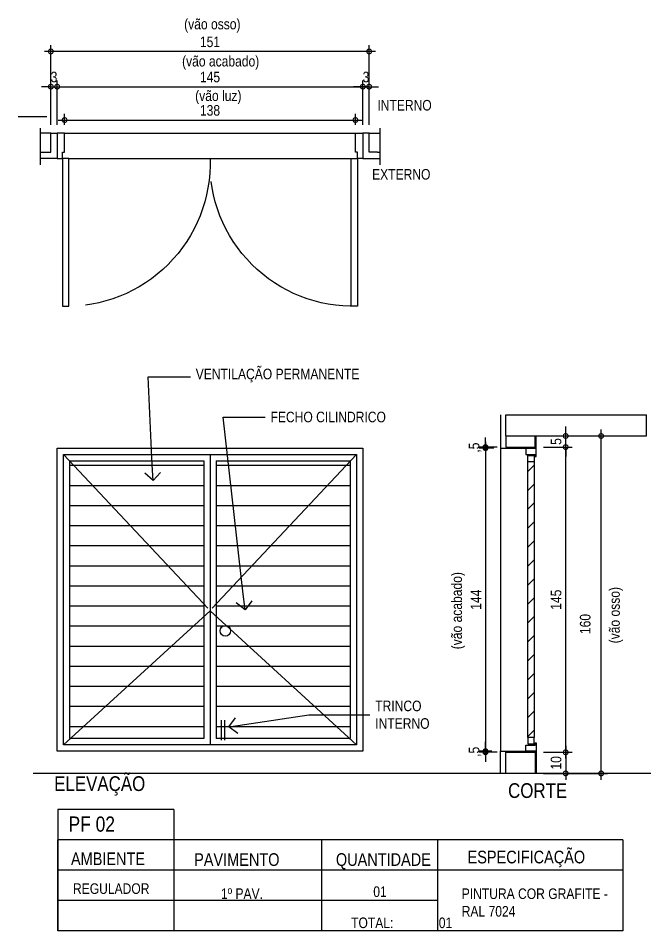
# Model space of a CAD drawing. Header units: metres. Extents: x -0.2 to 45.9, y -54 to 5.7.
# Drawn here: x 3.509 to 6.51, y 0.005 to 4.332 of the extents above; entities that cross this region are included whole.
import ezdxf
from ezdxf import colors
from ezdxf.entities.mleader import LeaderData, LeaderLine
from ezdxf.math import Vec2, Vec3

# ---------------------------------------------------------------- set-up
doc = ezdxf.new("R2010")
doc.units = ezdxf.units.M
doc.header["$PDMODE"] = 35
doc.linetypes.add('DASHEDX2', pattern=[1.5, 1, -0.5])
for name, color, linetype in [('AR-CAIXILHO', 1, 'Continuous'), ('ARQ-ALV ACAB', 4, 'Continuous'), ('ARQ-ALV OSSO', 5, 'Continuous'), ('ARQ-ALV-ACAB', 1, 'Continuous'), ('ARQ-AUX', 7, 'Continuous'), ('ARQ-AUX1', 1, 'Continuous'), ('ARQ-AUX2', 2, 'Continuous'), ('ARQ-CAX', 1, 'Continuous'), ('ARQ-CAX @ 1', 1, 'Continuous'), ('ARQ-DIM', 2, 'Continuous'), ('ARQ-ENCH', 1, 'Continuous'), ('ARQ-EST', 2, 'Continuous'), ('ARQ-PRJ', 7, 'DASHEDX2'), ('ARQ-SIM', 1, 'Continuous'), ('ARQ-TXT', 2, 'Continuous'), ('ES-CORTE', 2, 'Continuous')]:
    doc.layers.add(name, color=color, linetype=linetype)
doc.styles.add('Adesa', font='ARIALN.TTF')
doc.styles.get("Standard").update_dxf_attribs({"font": 'arial.ttf'})
doc.dimstyles.new('ADESA 1-0025', dxfattribs={"dimtxt": 0.05, "dimasz": 0.045, "dimexe": 0.03, "dimexo": 0.04, "dimgap": 0.02, "dimtad": 1, "dimtoh": 1, "dimdec": 0, "dimlfac": 100, "dimzin": 4, "dimtxsty": 'Adesa', "dimblk": 'DOTSMALL', "dimcen": 1, "dimdle": 0.03, "dimclrd": 1, "dimclre": 1, "dimclrt": 256, "dimazin": 1, "dimtm": 1e-09, "dimtfac": 1, "dimtdec": 0, "dimtix": 1, "dimtmove": 2, "dimatfit": 0, "dimldrblk": 'DOTSMALL', "dimfxl": 0.8, "dimtvp": 2, "dimtolj": 1, "dimtzin": 0, "dimarcsym": 0})

# ---------------------------------------------------------------- blocks, each defined once
blk = doc.blocks.new('*U39')
for points in [[(0, -0.17), (0.025, -0.17), (0.025, -0.14), (0.035, -0.14), (0.035, -0.05), (0, -0.05), (0, -0.17)], [(1.45, -0.17), (1.425, -0.17), (1.425, -0.14), (1.415, -0.14), (1.415, -0.05), (1.45, -0.05), (1.45, -0.17)], [(0.025, -0.17), (0.025, -0.87), (0.055, -0.87), (0.055, -0.17)], [(1.425, -0.17), (1.425, -0.8702), (1.395, -0.8702), (1.395, -0.17)]]:
    blk.add_lwpolyline(points, close=True)
at = {"layer": 'ARQ-PRJ'}
for centre, start, end in [((0.0473, -0.1926), 268.1178, 1.9074), ((1.4027, -0.1926), 178.0926, 271.8822)]:
    blk.add_arc(centre, 0.6781, start, end, dxfattribs=at)
blk = doc.blocks.new('_DotSmall')
at = {"color": 0, "linetype": 'ByBlock', "const_width": 0.5}
blk.add_lwpolyline([(-0.0625, 0, 1), (0.0625, 0, 1)], format="xyb", close=True, dxfattribs=at)
blk = doc.blocks.new('*D29')
at = {"layer": 'ARQ-DIM', "color": 1, "lineweight": -2, "transparency": 16777216}
for p, q in [((6.2742, 0.7212), (6.2742, 2.3812)), ((5.9513, 2.3512), (6.3042, 2.3512)), ((6.0113, 0.7512), (6.3042, 0.7512))]:
    blk.add_line(p, q, dxfattribs=at)
at = {"layer": 'Defpoints', "color": 0, "transparency": 16777216}
for p in [(5.9113, 2.3512), (6.2742, 2.3512), (5.9713, 0.7512)]:
    blk.add_point(p, dxfattribs=at)
at = {"layer": 'ARQ-DIM', "color": 1, "lineweight": -2, "transparency": 16777216, "xscale": 0.045, "yscale": 0.045, "zscale": 0.045}
for p, rotation in [((6.2742, 2.3512), 90), ((6.2742, 0.7512), 270)]:
    blk.add_blockref('_DotSmall', p, dxfattribs=dict(at, rotation=rotation))
at = {"layer": 'ARQ-DIM', "transparency": 16777216, "insert": (6.1989, 1.4595), "char_height": 0.05, "attachment_point": 5, "rotation": 90, "style": 'Adesa'}
blk.add_mtext('\\A1;160', dxfattribs=at)
blk = doc.blocks.new('*D30')
at = {"layer": 'ARQ-DIM', "color": 1, "lineweight": -2, "transparency": 16777216}
for p, q in [((5.7256, 2.2984), (5.7256, 2.3434)), ((5.7813, 2.2984), (5.6956, 2.2984)), ((5.7563, 2.2934), (5.6956, 2.2934)), ((5.7256, 2.2984), (5.7256, 2.2934)), ((5.7256, 2.2934), (5.7256, 2.2484))]:
    blk.add_line(p, q, dxfattribs=at)
at = {"layer": 'Defpoints', "color": 0, "transparency": 16777216}
for p in [(5.7256, 2.2934), (5.7963, 2.2934), (5.8213, 2.2984)]:
    blk.add_point(p, dxfattribs=at)
at = {"layer": 'ARQ-DIM', "color": 1, "lineweight": -2, "transparency": 16777216, "xscale": 0.045, "yscale": 0.045, "zscale": 0.045}
for p, rotation in [((5.7256, 2.2984), 270), ((5.7256, 2.2934), 90)]:
    blk.add_blockref('_DotSmall', p, dxfattribs=dict(at, rotation=rotation))
at = {"layer": 'ARQ-DIM', "transparency": 16777216, "insert": (5.6757, 2.2959), "char_height": 0.05, "attachment_point": 5, "rotation": 90, "style": 'Adesa'}
blk.add_mtext('\\A1;,5', dxfattribs=at)
blk = doc.blocks.new('*D31')
at = {"layer": 'ARQ-DIM', "color": 1, "lineweight": -2, "transparency": 16777216}
for p, q in [((5.7256, 2.3234), (5.7256, 0.8262)), ((5.7656, 2.2934), (5.7556, 2.2934)), ((5.7563, 0.8562), (5.6956, 0.8562))]:
    blk.add_line(p, q, dxfattribs=at)
at = {"layer": 'Defpoints', "color": 0, "transparency": 16777216}
for p in [(5.7256, 2.2934), (5.7256, 0.8562), (5.7963, 0.8562)]:
    blk.add_point(p, dxfattribs=at)
at = {"layer": 'ARQ-DIM', "color": 1, "lineweight": -2, "transparency": 16777216, "xscale": 0.045, "yscale": 0.045, "zscale": 0.045}
for p, rotation in [((5.7256, 2.2934), 90), ((5.7256, 0.8562), 270)]:
    blk.add_blockref('_DotSmall', p, dxfattribs=dict(at, rotation=rotation))
at = {"layer": 'ARQ-DIM', "transparency": 16777216, "insert": (5.6805, 1.5748), "char_height": 0.05, "attachment_point": 5, "rotation": 90, "style": 'Adesa'}
blk.add_mtext('\\A1;144', dxfattribs=at)
blk = doc.blocks.new('*D34')
at = {"layer": 'ARQ-DIM', "color": 1, "lineweight": -2, "transparency": 16777216}
for p, q in [((5.7256, 0.8562), (5.7256, 0.9012)), ((5.7563, 0.8562), (5.6956, 0.8562)), ((5.7813, 0.8512), (5.6956, 0.8512)), ((5.7256, 0.8562), (5.7256, 0.8512)), ((5.7256, 0.8512), (5.7256, 0.8062))]:
    blk.add_line(p, q, dxfattribs=at)
at = {"layer": 'Defpoints', "color": 0, "transparency": 16777216}
for p in [(5.7256, 0.8512), (5.7963, 0.8562), (5.8213, 0.8512)]:
    blk.add_point(p, dxfattribs=at)
at = {"layer": 'ARQ-DIM', "color": 1, "lineweight": -2, "transparency": 16777216, "xscale": 0.045, "yscale": 0.045, "zscale": 0.045}
for p, rotation in [((5.7256, 0.8562), 270), ((5.7256, 0.8512), 90)]:
    blk.add_blockref('_DotSmall', p, dxfattribs=dict(at, rotation=rotation))
at = {"layer": 'ARQ-DIM', "transparency": 16777216, "insert": (5.6757, 0.8537), "char_height": 0.05, "attachment_point": 5, "rotation": 90, "style": 'Adesa'}
blk.add_mtext('\\A1;,5', dxfattribs=at)
blk = doc.blocks.new('*D35')
at = {"layer": 'ARQ-DIM', "color": 1, "lineweight": -2, "transparency": 16777216}
for p, q in [((6.106, 0.8812), (6.106, 0.7212)), ((6.0013, 0.8512), (6.136, 0.8512)), ((6.0013, 0.7512), (6.136, 0.7512))]:
    blk.add_line(p, q, dxfattribs=at)
at = {"layer": 'Defpoints', "color": 0, "transparency": 16777216}
for p in [(5.9613, 0.8512), (5.9613, 0.7512), (6.106, 0.7512)]:
    blk.add_point(p, dxfattribs=at)
at = {"layer": 'ARQ-DIM', "color": 1, "lineweight": -2, "transparency": 16777216, "xscale": 0.045, "yscale": 0.045, "zscale": 0.045}
for p, rotation in [((6.106, 0.8512), 90), ((6.106, 0.7512), 270)]:
    blk.add_blockref('_DotSmall', p, dxfattribs=dict(at, rotation=rotation))
at = {"layer": 'ARQ-DIM', "transparency": 16777216, "insert": (6.0605, 0.8012), "char_height": 0.05, "attachment_point": 5, "rotation": 90, "style": 'Adesa'}
blk.add_mtext('\\A1;10', dxfattribs=at)
blk = doc.blocks.new('*D32')
at = {"layer": 'ARQ-DIM', "color": 1, "lineweight": -2, "transparency": 16777216}
for p, q in [((6.0013, 2.2984), (6.136, 2.2984)), ((6.106, 0.8212), (6.106, 2.3284)), ((6.0013, 0.8512), (6.136, 0.8512))]:
    blk.add_line(p, q, dxfattribs=at)
at = {"layer": 'Defpoints', "color": 0, "transparency": 16777216}
for p in [(5.9613, 2.2984), (6.106, 2.2984), (5.9613, 0.8512)]:
    blk.add_point(p, dxfattribs=at)
at = {"layer": 'ARQ-DIM', "color": 1, "lineweight": -2, "transparency": 16777216, "xscale": 0.045, "yscale": 0.045, "zscale": 0.045}
for p, rotation in [((6.106, 2.2984), 90), ((6.106, 0.8512), 270)]:
    blk.add_blockref('_DotSmall', p, dxfattribs=dict(at, rotation=rotation))
at = {"layer": 'ARQ-DIM', "transparency": 16777216, "insert": (6.0605, 1.5748), "char_height": 0.05, "attachment_point": 5, "rotation": 90, "style": 'Adesa'}
blk.add_mtext('\\A1;145', dxfattribs=at)
blk = doc.blocks.new('*D33')
at = {"layer": 'ARQ-DIM', "color": 1, "lineweight": -2, "transparency": 16777216}
for p, q in [((6.106, 2.3512), (6.106, 2.3962)), ((6.106, 2.2984), (6.106, 2.3512)), ((6.1087, 2.3512), (6.136, 2.3512)), ((6.106, 2.2984), (6.106, 2.2534)), ((6.1087, 2.2984), (6.136, 2.2984))]:
    blk.add_line(p, q, dxfattribs=at)
at = {"layer": 'Defpoints', "color": 0, "transparency": 16777216}
for p in [(6.0687, 2.3512), (6.106, 2.3512), (6.0687, 2.2984)]:
    blk.add_point(p, dxfattribs=at)
at = {"layer": 'ARQ-DIM', "color": 1, "lineweight": -2, "transparency": 16777216, "xscale": 0.045, "yscale": 0.045, "zscale": 0.045}
for p, rotation in [((6.106, 2.3512), 270), ((6.106, 2.2984), 90)]:
    blk.add_blockref('_DotSmall', p, dxfattribs=dict(at, rotation=rotation))
at = {"layer": 'ARQ-DIM', "transparency": 16777216, "insert": (6.0606, 2.3248), "char_height": 0.05, "attachment_point": 5, "rotation": 90, "style": 'Adesa'}
blk.add_mtext('\\A1;5', dxfattribs=at)
blk = doc.blocks.new('_Open90')
at = {"color": 0, "linetype": 'ByBlock', "lineweight": -2}
for p, q in [((0, 0), (-1, 0)), ((-0.5, 0.5), (0, 0)), ((0, 0), (-0.5, -0.5))]:
    blk.add_line(p, q, dxfattribs=at)
blk = doc.blocks.new('*D36')
at = {"layer": 'ARQ-DIM', "color": 1, "lineweight": -2, "transparency": 16777216}
for p, q in [((3.7287, 3.827), (3.7287, 3.8793)), ((5.1087, 3.827), (5.1087, 3.8793)), ((3.6987, 3.8493), (5.1387, 3.8493))]:
    blk.add_line(p, q, dxfattribs=at)
at = {"layer": 'Defpoints', "color": 0, "transparency": 16777216}
for p in [(5.1087, 3.8493), (3.7287, 3.787), (5.1087, 3.787)]:
    blk.add_point(p, dxfattribs=at)
at = {"layer": 'ARQ-DIM', "color": 1, "lineweight": -2, "transparency": 16777216, "xscale": 0.045, "yscale": 0.045, "zscale": 0.045, "rotation": 180}
blk.add_blockref('_DotSmall', (3.7287, 3.8493), dxfattribs=at)
at = {"layer": 'ARQ-DIM', "color": 1, "lineweight": -2, "transparency": 16777216, "xscale": 0.045, "yscale": 0.045, "zscale": 0.045}
blk.add_blockref('_DotSmall', (5.1087, 3.8493), dxfattribs=at)
at = {"layer": 'ARQ-DIM', "transparency": 16777216, "insert": (4.4187, 3.8948), "char_height": 0.05, "attachment_point": 5, "style": 'Adesa'}
blk.add_mtext('\\A1;138', dxfattribs=at)
blk = doc.blocks.new('*D37')
at = {"layer": 'ARQ-DIM', "color": 1, "lineweight": -2, "transparency": 16777216}
for p, q in [((3.6637, 3.827), (3.6637, 4.0375)), ((3.6937, 3.827), (3.6937, 4.0375)), ((3.6637, 4.0075), (3.6187, 4.0075)), ((3.6637, 4.0075), (3.6937, 4.0075)), ((3.6937, 4.0075), (3.7387, 4.0075))]:
    blk.add_line(p, q, dxfattribs=at)
at = {"layer": 'Defpoints', "color": 0, "transparency": 16777216}
for p in [(3.6937, 4.0075), (3.6637, 3.787), (3.6937, 3.787)]:
    blk.add_point(p, dxfattribs=at)
at = {"layer": 'ARQ-DIM', "color": 1, "lineweight": -2, "transparency": 16777216, "xscale": 0.045, "yscale": 0.045, "zscale": 0.045}
blk.add_blockref('_DotSmall', (3.6637, 4.0075), dxfattribs=at)
at = {"layer": 'ARQ-DIM', "color": 1, "lineweight": -2, "transparency": 16777216, "xscale": 0.045, "yscale": 0.045, "zscale": 0.045, "rotation": 180}
blk.add_blockref('_DotSmall', (3.6937, 4.0075), dxfattribs=at)
at = {"layer": 'ARQ-DIM', "transparency": 16777216, "insert": (3.6787, 4.053), "char_height": 0.05, "attachment_point": 5, "style": 'Adesa'}
blk.add_mtext('\\A1;3', dxfattribs=at)
blk = doc.blocks.new('*D27')
at = {"layer": 'ARQ-DIM', "color": 1, "lineweight": -2, "transparency": 16777216}
for p, q in [((3.6937, 3.827), (3.6937, 4.0375)), ((5.1437, 3.827), (5.1437, 4.0375)), ((3.6637, 4.0075), (5.1737, 4.0075))]:
    blk.add_line(p, q, dxfattribs=at)
at = {"layer": 'Defpoints', "color": 0, "transparency": 16777216}
for p in [(5.1437, 4.0075), (3.6937, 3.787), (5.1437, 3.787)]:
    blk.add_point(p, dxfattribs=at)
at = {"layer": 'ARQ-DIM', "color": 1, "lineweight": -2, "transparency": 16777216, "xscale": 0.045, "yscale": 0.045, "zscale": 0.045, "rotation": 180}
blk.add_blockref('_DotSmall', (3.6937, 4.0075), dxfattribs=at)
at = {"layer": 'ARQ-DIM', "color": 1, "lineweight": -2, "transparency": 16777216, "xscale": 0.045, "yscale": 0.045, "zscale": 0.045}
blk.add_blockref('_DotSmall', (5.1437, 4.0075), dxfattribs=at)
at = {"layer": 'ARQ-DIM', "transparency": 16777216, "insert": (4.4187, 4.053), "char_height": 0.05, "attachment_point": 5, "style": 'Adesa'}
blk.add_mtext('\\A1;145', dxfattribs=at)
blk = doc.blocks.new('*D38')
at = {"layer": 'ARQ-DIM', "color": 1, "lineweight": -2, "transparency": 16777216}
for p, q in [((5.1437, 3.827), (5.1437, 4.0375)), ((5.1737, 3.827), (5.1737, 4.0375)), ((5.1437, 4.0075), (5.0987, 4.0075)), ((5.1737, 4.0075), (5.1437, 4.0075)), ((5.1737, 4.0075), (5.2187, 4.0075))]:
    blk.add_line(p, q, dxfattribs=at)
at = {"layer": 'Defpoints', "color": 0, "transparency": 16777216}
for p in [(5.1437, 4.0075), (5.1437, 3.787), (5.1737, 3.787)]:
    blk.add_point(p, dxfattribs=at)
at = {"layer": 'ARQ-DIM', "color": 1, "lineweight": -2, "transparency": 16777216, "xscale": 0.045, "yscale": 0.045, "zscale": 0.045}
blk.add_blockref('_DotSmall', (5.1437, 4.0075), dxfattribs=at)
at = {"layer": 'ARQ-DIM', "color": 1, "lineweight": -2, "transparency": 16777216, "xscale": 0.045, "yscale": 0.045, "zscale": 0.045, "rotation": 180}
blk.add_blockref('_DotSmall', (5.1737, 4.0075), dxfattribs=at)
at = {"layer": 'ARQ-DIM', "transparency": 16777216, "insert": (5.1587, 4.053), "char_height": 0.05, "attachment_point": 5, "style": 'Adesa'}
blk.add_mtext('\\A1;3', dxfattribs=at)
blk = doc.blocks.new('*D28')
at = {"layer": 'ARQ-DIM', "color": 1, "lineweight": -2, "transparency": 16777216}
for p, q in [((3.6637, 3.9362), (3.6637, 4.2044)), ((5.1737, 3.9362), (5.1737, 4.2044)), ((5.2037, 4.1744), (3.6337, 4.1744))]:
    blk.add_line(p, q, dxfattribs=at)
at = {"layer": 'Defpoints', "color": 0, "transparency": 16777216}
for p in [(3.6637, 4.1744), (3.6637, 3.8962), (5.1737, 3.8962)]:
    blk.add_point(p, dxfattribs=at)
at = {"layer": 'ARQ-DIM', "color": 1, "lineweight": -2, "transparency": 16777216, "xscale": 0.045, "yscale": 0.045, "zscale": 0.045, "rotation": 180}
blk.add_blockref('_DotSmall', (3.6637, 4.1744), dxfattribs=at)
at = {"layer": 'ARQ-DIM', "color": 1, "lineweight": -2, "transparency": 16777216, "xscale": 0.045, "yscale": 0.045, "zscale": 0.045}
blk.add_blockref('_DotSmall', (5.1737, 4.1744), dxfattribs=at)
at = {"layer": 'ARQ-DIM', "transparency": 16777216, "insert": (4.4187, 4.2199), "char_height": 0.05, "attachment_point": 5, "style": 'Adesa'}
blk.add_mtext('\\A1;151', dxfattribs=at)

msp = doc.modelspace()

# ---------------------------------------------------------------- hatches: boundary and pattern name
at = {"layer": 'ARQ-AUX'}
h = msp.add_hatch(dxfattribs=at)
h.set_pattern_fill('LINE', color=256, scale=0.03)
h.set_pattern_definition([(0, (-27.99288, -28.26781), (0, 0.09525), [])])
h.paths.add_polyline_path([(5.0837, 2.2334), (4.4487, 2.2334), (4.4487, 0.9162), (5.0837, 0.9162)])
h.paths.add_polyline_path([(4.3887, 2.2334), (3.7537, 2.2334), (3.7537, 0.9162), (4.3887, 0.9162)])
h = msp.add_hatch(dxfattribs=at)
h.set_pattern_fill('ANSI31', color=256, scale=0.02)
h.set_pattern_definition([(45, (-45.248986, -0.050013), (-0.04490128, 0.04490128), [])])
h.paths.add_polyline_path([(5.9564, 2.2288), (5.9264, 2.2288), (5.9264, 0.9208), (5.9564, 0.9208)])

# ---------------------------------------------------------------- linework, layer by layer
at = {"color": 7, "linetype": 'ByBlock', "ltscale": 0.5}
for p, q in [((5.9564, 2.2588), (5.9564, 0.9208)), ((5.9264, 0.9208), (5.9264, 2.2288))]:
    msp.add_line(p, q, dxfattribs=at)
for points in [[(3.6137, 3.8108), (3.6137, 3.6361)], [(5.2237, 3.8108), (5.2237, 3.6361)]]:
    msp.add_lwpolyline(points)
at = {"layer": 'AR-CAIXILHO'}
for p, q in [((5.9163, 2.2638, 0), (5.9613, 2.2638, 0)), ((5.9163, 2.2638, 0), (5.9613, 2.2638, 0)), ((5.9213, 2.2638, 0), (5.9613, 2.2638, 0)), ((5.9163, 0.8858, 0), (5.9613, 0.8858, 0)), ((5.9163, 0.8858, 0), (5.9613, 0.8858, 0)), ((5.9213, 0.8858, 0), (5.9613, 0.8858, 0))]:
    msp.add_line(p, q, dxfattribs=at)
for points in [[(5.9663, 2.2538), (5.9663, 2.2934), (5.9663, 2.2934), (5.9663, 2.2934), (5.9163, 2.2934), (5.9163, 2.2934), (5.9163, 2.2934), (5.9163, 2.2638), (5.9163, 2.2638), (5.9613, 2.2638), (5.9613, 2.2538), (5.9663, 2.2538), (5.9663, 2.2538), (5.9663, 2.2538)], [(5.9663, 0.8958), (5.9663, 0.8562), (5.9663, 0.8562), (5.9663, 0.8562), (5.9163, 0.8562), (5.9163, 0.8562), (5.9163, 0.8562), (5.9163, 0.8858), (5.9163, 0.8858), (5.9613, 0.8858), (5.9613, 0.8958), (5.9663, 0.8958), (5.9663, 0.8958), (5.9663, 0.8958)]]:
    msp.add_lwpolyline(points, dxfattribs=at)
at = {"layer": 'AR-CAIXILHO', "color": 1}
for points in [[(5.9264, 2.2588), (5.9564, 2.2588), (5.9564, 2.2288), (5.9264, 2.2288)], [(5.9264, 0.8908), (5.9564, 0.8908), (5.9564, 0.9208), (5.9264, 0.9208)]]:
    msp.add_lwpolyline(points, close=True, dxfattribs=at)
at = {"layer": 'ARQ-ALV ACAB', "color": 4}
for p, q in [((5.7963, 2.4512), (5.7963, 2.2934)), ((5.9663, 2.2934), (5.9663, 2.3512)), ((5.7963, 2.2934), (5.9663, 2.2934))]:
    msp.add_line(p, q, dxfattribs=at)
at = {"layer": 'ARQ-ALV ACAB'}
for points in [[(3.6637, 3.787), (3.6937, 3.787), (3.6937, 3.697), (3.6937, 3.697), (3.6937, 3.667), (3.6137, 3.667)], [(5.1737, 3.787), (5.1437, 3.787), (5.1437, 3.697), (5.1437, 3.697), (5.1437, 3.667), (5.2237, 3.667)]]:
    msp.add_lwpolyline(points, dxfattribs=at)
at = {"layer": 'ARQ-ALV OSSO'}
for p, q in [((5.8213, 2.3512), (5.8213, 2.2984)), ((5.9613, 2.2984), (5.9613, 2.3512)), ((5.8213, 2.2984), (5.9613, 2.2984)), ((5.8213, 0.7512), (5.8213, 0.8512)), ((5.8213, 0.8512), (5.9613, 0.8512)), ((5.9613, 0.8512), (5.9613, 0.7512))]:
    msp.add_line(p, q, dxfattribs=at)
at = {"layer": 'ARQ-ALV-ACAB', "color": 4}
msp.add_lwpolyline([(5.7963, 0.7512), (5.7963, 0.8562), (5.9663, 0.8562), (5.9663, 0.7512)], dxfattribs=at)
at = {"layer": 'ARQ-AUX'}
for points in [[(3.7287, 3.787), (5.1087, 3.787)], [(3.7487, 3.667), (5.0887, 3.667)], [(5.7963, 2.2934), (5.7963, 0.8562)]]:
    msp.add_lwpolyline(points, dxfattribs=at)
at = {"layer": 'ARQ-AUX1'}
for points in [[(3.6439, 3.8643), (3.509, 3.8643)], [(4.4187, 2.2634), (4.4187, 0.8862)], [(4.3887, 0.9162), (3.7537, 0.9162), (3.7537, 2.2334), (4.3887, 2.2334)], [(4.3887, 2.2334), (4.3887, 0.9162)], [(4.4487, 2.2334), (5.0837, 2.2334), (5.0837, 0.9162), (4.4487, 0.9162)], [(4.4487, 2.2334), (4.4487, 0.9162)]]:
    msp.add_lwpolyline(points, dxfattribs=at)
for points in [[(3.6937, 2.2934), (5.1437, 2.2934), (5.1437, 0.8562), (3.6937, 0.8562)], [(3.7237, 2.2634), (5.1137, 2.2634), (5.1137, 0.8862), (3.7237, 0.8862)]]:
    msp.add_lwpolyline(points, close=True, dxfattribs=at)
msp.add_circle((4.4914, 1.4271), 0.025, dxfattribs=at)
at = {"layer": 'ARQ-AUX2'}
for p, q in [((5.8213, 2.4512), (6.4901, 2.4512)), ((5.8213, 2.3512), (6.4901, 2.3512))]:
    msp.add_line(p, q, dxfattribs=at)
for points in [[(3.6137, 3.697), (3.6637, 3.697), (3.6637, 3.787), (3.6137, 3.787)], [(5.2137, 3.697), (5.1737, 3.697), (5.1737, 3.787), (5.2237, 3.787)], [(5.2137, 3.697), (5.2237, 3.697)]]:
    msp.add_lwpolyline(points, dxfattribs=at)
at = {"layer": 'ARQ-CAX'}
for points in [[(5.9264, 2.2588), (5.9564, 2.2588)], [(5.9264, 0.8908), (5.9564, 0.8908)]]:
    msp.add_lwpolyline(points, dxfattribs=at)
at = {"layer": 'ARQ-DIM'}
msp.add_lwpolyline([(5.8213, 2.3512), (5.8213, 2.4512)], dxfattribs=at)
at = {"layer": 'ARQ-ENCH', "ltscale": 0.01}
for p, q in [((3.6972, 0.5805), (3.6972, 0.0051)), ((4.2472, 0.5805), (3.6972, 0.5805)), ((4.2472, 0.5805), (4.2472, 0.0051)), ((4.0358, 0.4366), (3.6972, 0.4366)), ((3.6972, 0.0051), (3.6972, 0.4366)), ((3.6972, 0.0051), (3.6972, 0.4366)), ((6.3774, 0.4366), (4.0358, 0.4366)), ((4.9472, 0.4366), (4.9472, 0.0051)), ((5.4972, 0.4366), (5.4972, 0.0051)), ((6.3774, 0.4366), (6.3774, 0.0051)), ((6.3774, 0.2928), (3.6972, 0.2928)), ((5.4972, 0.1489), (3.6972, 0.1489)), ((5.4972, 0.1489), (3.6972, 0.1489)), ((6.3774, 0.0051), (3.6972, 0.0051)), ((6.3774, 0.0051), (3.6972, 0.0051))]:
    msp.add_line(p, q, dxfattribs=at)
at = {"layer": 'ARQ-EST', "color": 8}
msp.add_lwpolyline([(6.4901, 2.3512), (6.4901, 2.4512)], dxfattribs=at)
at = {"layer": 'ARQ-PRJ'}
for points in [[(3.7237, 2.2634), (4.4187, 1.5223), (3.7237, 0.8862)], [(5.1137, 2.2634), (4.4187, 1.5223), (5.1137, 0.8862)], [(4.4717, 1.0033), (4.4717, 0.9088)], [(4.488, 1.0033), (4.488, 0.9088)]]:
    msp.add_lwpolyline(points, dxfattribs=at)
at = {"layer": 'ES-CORTE'}
msp.add_line((6.5096, 0.7512), (3.5798, 0.7512), dxfattribs=at)

# ---------------------------------------------------------------- block references
at = {"layer": 'ARQ-CAX @ 1', "xscale": -1}
msp.add_blockref('*U39', (5.1437, 3.837), dxfattribs=at)

# ---------------------------------------------------------------- texts
at = {"layer": 'ARQ-TXT', "ltscale": 0.01, "char_height": 0.05, "attachment_point": 1}
for s, insert, width in [('{\\fArial Narrow|b0|i0|c0|p34;(vão osso)}', (4.2961, 4.3293), 0.26445), ('{\\fArial Narrow|b0|i0|c0|p34;(vão acabado)}', (4.2862, 4.1534), 0.834027), ('{\\fArial Narrow|b0|i0|c0|p34;(vão luz)}', (4.3484, 3.9896), 0.26445), ('{\\fArial Narrow|b0|i0|c0|p34;INTERNO}', (5.2128, 3.9445), 0.26388), ('{\\fArial Narrow|b0|i0|c0|p34;EXTERNO}', (5.1876, 3.617), 0.26388)]:
    msp.add_mtext(s, dxfattribs=dict(at, insert=insert, width=width))
at = {"layer": 'ARQ-TXT', "ltscale": 0.01, "char_height": 0.05, "attachment_point": 1, "rotation": 90}
for s, insert, width in [('{\\fArial Narrow|b0|i0|c0|p34;(vão acabado)}', (5.5639, 1.3397), 0.454027), ('{\\fArial Narrow|b0|i0|c0|p34;(vão osso)}', (6.3125, 1.3678), 0.26445)]:
    msp.add_mtext(s, dxfattribs=dict(at, insert=insert, width=width))
at = {"layer": 'ARQ-TXT', "char_height": 0.07, "attachment_point": 1, "style": 'Adesa'}
for s, insert, width in [('ELEVAÇÃO', (3.6794, 0.7377), 0.551174), ('CORTE', (5.8327, 0.7047), 0.495551)]:
    msp.add_mtext(s, dxfattribs=dict(at, insert=insert, width=width))
at = {"layer": 'ARQ-TXT', "ltscale": 0.01, "style": 'Adesa'}
for s, insert, char_height, width, attachment_point in [('PF 02', (3.7478, 0.5469), 0.072, 0.605305, 1), ('ESPECIFICAÇÃO', (5.9195, 0.3846), 0.06, 0.605305, 2), ('AMBIENTE', (3.9348, 0.3763), 0.06, 0.605305, 2), ('PAVIMENTO', (4.5459, 0.3726), 0.06, 0.605305, 2), ('QUANTIDADE', (5.2412, 0.3726), 0.06, 0.605305, 2), ('REGULADOR', (3.7687, 0.2045), 0.05, 0.542237, 4), ('\\pi0.17705;1º PAV.', (4.2937, 0.181), 0.05, 0.542237, 4), ('01', (5.2252, 0.1901), 0.05, 0.512462, 5), ('PINTURA COR GRAFITE - RAL 7024', (5.6128, 0.2057), 0.05, 0.71814, 1), ('TOTAL:^I 01', (5.0881, 0.0678), 0.05, 0.749738, 1)]:
    msp.add_mtext(s, dxfattribs=dict(at, insert=insert, char_height=char_height, width=width, attachment_point=attachment_point))

# ---------------------------------------------------------------- dimensions: what is measured, and where the dimension line sits
at = {"layer": 'ARQ-DIM'}
for base, p1, p2, picture, middle in [((3.6637, 4.1744), (5.1737, 3.8962), (3.6637, 3.8962), '*D28', (4.4187, 4.2199)), ((3.6937, 4.0075), (3.6637, 3.787), (3.6937, 3.787), '*D37', (3.6787, 4.053)), ((5.1437, 4.0075), (3.6937, 3.787), (5.1437, 3.787), '*D27', (4.4187, 4.053)), ((5.1437, 4.0075), (5.1737, 3.787), (5.1437, 3.787), '*D38', (5.1587, 4.053)), ((5.1087, 3.8493), (3.7287, 3.787), (5.1087, 3.787), '*D36', (4.4187, 3.8948))]:
    dim = msp.add_linear_dim(base=base, p1=p1, p2=p2, dimstyle='ADESA 1-0025', dxfattribs=at)
    dim.commit()
    dim.dimension.update_dxf_attribs({"geometry": picture, "text_midpoint": middle})
dim = msp.add_linear_dim(base=(6.2742, 2.3512), p1=(5.9713, 0.7512), p2=(5.9113, 2.3512), angle=90, dimstyle='ADESA 1-0025', dxfattribs=at)
dim.commit()
dim.dimension.update_dxf_attribs({"geometry": '*D29', "text_midpoint": (6.1989, 1.4595), "dimtype": 160})
for base, p1, p2, picture, middle in [((6.106, 2.3512), (6.0687, 2.2984), (6.0687, 2.3512), '*D33', (6.0606, 2.3248)), ((5.7256, 0.8562), (5.7256, 2.2934), (5.7963, 0.8562), '*D31', (5.6805, 1.5748)), ((6.106, 2.2984), (5.9613, 0.8512), (5.9613, 2.2984), '*D32', (6.0605, 1.5748)), ((6.106, 0.7512), (5.9613, 0.8512), (5.9613, 0.7512), '*D35', (6.0605, 0.8012))]:
    dim = msp.add_linear_dim(base=base, p1=p1, p2=p2, angle=90, dimstyle='ADESA 1-0025', dxfattribs=at)
    dim.commit()
    dim.dimension.update_dxf_attribs({"geometry": picture, "text_midpoint": middle})
for base, p1, p2, picture, middle in [((5.7256, 2.2934), (5.8213, 2.2984), (5.7963, 2.2934), '*D30', (5.6757, 2.2959)), ((5.7256, 0.8512), (5.7963, 0.8562), (5.8213, 0.8512), '*D34', (5.6757, 0.8537))]:
    dim = msp.add_linear_dim(base=base, p1=p1, p2=p2, angle=90, dimstyle='ADESA 1-0025', override={"dimdec": 1}, dxfattribs=at)
    dim.commit()
    dim.dimension.update_dxf_attribs({"geometry": picture, "text_midpoint": middle})

# ---------------------------------------------------------------- leaders
at = {"layer": 'ARQ-SIM'}
ml = msp.add_multileader_mtext('Standard', dxfattribs=at)
ml.set_content('VENTILAÇÃO PERMANENTE', color=2, style='Adesa')
ml.set_leader_properties(color=256)
ml.set_arrow_properties(name='OPEN90')
ml.build(insert=Vec2(0, 0))
ml.multileader.update_dxf_attribs({"text_left_attachment_type": 2, "text_right_attachment_type": 2, "dogleg_length": 0.2, "arrow_head_size": 0.075})
ctx = ml.context
ctx.base_point, ctx.char_height, ctx.arrow_head_size, ctx.landing_gap_size, ctx.plane_origin = Vec3(4.326, 2.6324), 0.05, 0.075, 0.025, Vec3(3.8228, 2.4296)
ctx.left_attachment, ctx.right_attachment = 2, 2
notes = []
notes.append((ctx, [(1, (1, 1, 0), (4.126, 2.6324), (1, 0), 0.2, [(0, [(4.1484, 2.1394)], 0, [])])]))
ctx.mtext.insert, ctx.mtext.flow_direction = Vec3(4.351, 2.6702), 5
ml = msp.add_multileader_mtext('Standard', dxfattribs=at)
ml.set_content('FECHO CILINDRICO ', color=2, style='Adesa')
ml.set_leader_properties(color=256)
ml.set_arrow_properties(name='OPEN90')
ml.build(insert=Vec2(0, 0))
ml.multileader.update_dxf_attribs({"text_left_attachment_type": 2, "text_right_attachment_type": 2, "dogleg_length": 0.2, "arrow_head_size": 0.075})
ctx = ml.context
ctx.base_point, ctx.char_height, ctx.arrow_head_size, ctx.landing_gap_size, ctx.plane_origin = Vec3(4.6809, 2.4403), 0.05, 0.075, 0.025, Vec3(4.1777, 2.4296)
ctx.left_attachment, ctx.right_attachment = 2, 2
notes.append((ctx, [(1, (1, 1, 0), (4.4809, 2.4403), (1, 0), 0.2, [(0, [(4.5848, 1.5272)], 0, [])])]))
ctx.mtext.insert, ctx.mtext.flow_direction = Vec3(4.7059, 2.4662), 5
ml = msp.add_multileader_mtext('Standard', dxfattribs=at)
ml.set_content('TRINCO \\PINTERNO ', color=2, style='Adesa')
ml.set_leader_properties(color=256)
ml.set_arrow_properties(name='OPEN90')
ml.build(insert=Vec2(0, 0))
ml.multileader.update_dxf_attribs({"text_left_attachment_type": 2, "text_right_attachment_type": 2, "dogleg_length": 0.2, "arrow_head_size": 0.075})
ctx = ml.context
ctx.base_point, ctx.char_height, ctx.arrow_head_size, ctx.landing_gap_size, ctx.plane_origin = Vec3(5.1776, 1.0283), 0.05, 0.075, 0.025, Vec3(5.5184, 1.653)
ctx.left_attachment, ctx.right_attachment = 2, 2
notes.append((ctx, [(1, (1, 1, 0), (4.8872, 1.0283), (1, 0), 0.2904, [(0, [(4.5081, 0.9725)], 0, [])])]))
ctx.mtext.insert, ctx.mtext.flow_direction = Vec3(5.2026, 1.0962), 5
for ctx, leaders in notes:
    for number, flags, end, landing, length, lines in leaders:
        leader = LeaderData()
        leader.index, (leader.has_last_leader_line, leader.has_dogleg_vector, leader.attachment_direction) = number, flags
        leader.last_leader_point, leader.dogleg_vector, leader.dogleg_length = Vec3(end), Vec3(landing), length
        for number, points, colour, breaks in lines:
            line = LeaderLine()
            line.index, line.vertices, line.color, line.breaks = number, Vec3.list(points), colors.encode_raw_color(colour), breaks
            leader.lines.append(line)
        ctx.leaders.append(leader)

doc.saveas('drawing.dxf')
